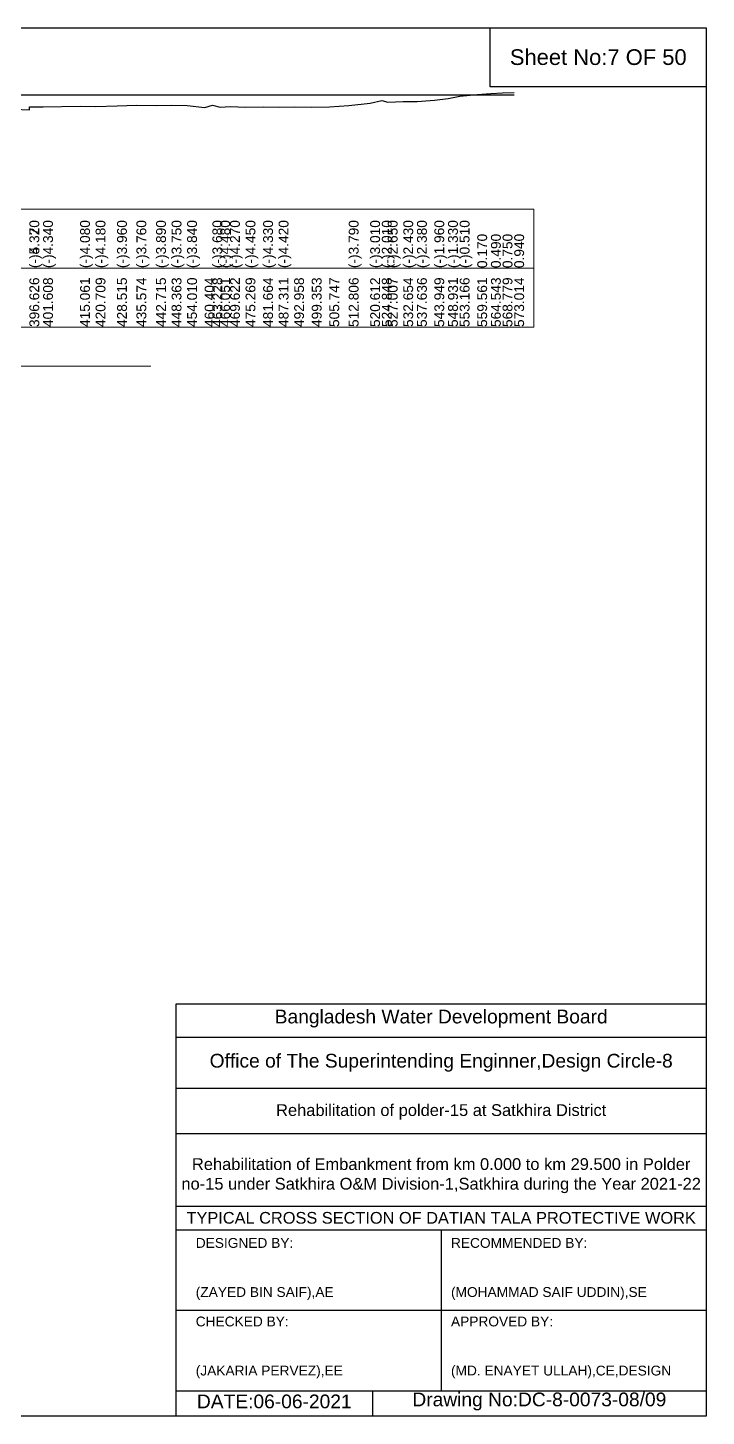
# Model space of a CAD drawing. Header units: inches. Extents: x 89000 to 845000, y -7071 to 18.
# Drawn here: x 196544 to 200000, y -7071 to 0 of the extents above; entities that cross this region are included whole.
import ezdxf

# ---------------------------------------------------------------- set-up
doc = ezdxf.new("R2010")
doc.units = ezdxf.units.IN
doc.header["$LTSCALE"] = 7
doc.header["$MEASUREMENT"] = 0
for name, color, linetype, lineweight in [('Cross section Data Border', 7, 'Continuous', 9), ('Cross Section Labels', 7, 'Continuous', 9), ('Existing_Bed_Level for Xsection', 7, 'Continuous', 25), ('Long Section Labels', 7, 'Continuous', 9)]:
    doc.layers.add(name, color=color, linetype=linetype, lineweight=lineweight)
doc.styles.get("Standard").update_dxf_attribs({"font": 'arial.ttf'})

msp = doc.modelspace()

# ---------------------------------------------------------------- linework, layer by layer
for points in [[(190000, 0), (200000, 0), (200000, -7071), (190000, -7071)], [(198900, 0), (200000, 0), (200000, -300), (198900, -300)]]:
    msp.add_lwpolyline(points, close=True)
for points in [[(197300, -7071), (197300, -4971), (200000, -4971)], [(197300, -5141), (200000, -5141)], [(197300, -5401), (200000, -5401)], [(197300, -5631), (200000, -5631)], [(197300, -6001), (200000, -6001)], [(197300, -6121), (200000, -6121)], [(198650, -6121), (198650, -6941)], [(197300, -6531), (200000, -6531)], [(197300, -6941), (200000, -6941)], [(198300, -6941), (198300, -7071)]]:
    msp.add_lwpolyline(points)
at = {"layer": 'Cross section Data Border'}
msp.add_lwpolyline([(190100, -924), (199122.19546, -924), (199122.19546, -1524), (190100, -1524)], close=True, dxfattribs=at)
msp.add_lwpolyline([(190100, -1224), (199122.19546, -1224)], dxfattribs=at)
at = {"layer": 'Cross Section Labels'}
msp.add_lwpolyline([(192851.09773, -1724), (195011.09773, -1724), (197171.09773, -1724)], dxfattribs=at)
at = {"layer": 'Existing_Bed_Level for Xsection'}
for points in [[(191000, -342), (199022.19546, -342)], [(196473.69564, -415.36), (196552.76075, -417.18), (196552.76075, -402.48), (196622.51225, -402.76), (196810.86018, -399.12), (196889.92496, -400.52), (196999.20828, -397.44), (197098.04067, -394.64), (197198.01678, -396.46), (197277.07607, -394.5), (197356.13877, -395.76), (197445.65838, -406.82), (197485.18928, -393.52), (197524.72099, -404.72), (197574.71064, -401.78), (197653.77156, -404.3), (197743.29296, -402.62), (197822.35385, -403.88), (197901.41783, -403.18), (197990.93613, -404.3), (198080.45761, -402.76), (198179.28409, -395.06), (198288.56996, -384.14), (198347.86636, -370.14), (198378.09298, -379.1), (198457.15227, -376.02), (198526.91092, -375.32), (198615.27938, -369.44), (198685.0309, -360.62), (198744.32876, -349.14), (198833.84759, -339.62), (198903.60449, -335.14), (198962.89922, -331.5), (199022.19546, -328.84)]]:
    msp.add_lwpolyline(points, dxfattribs=at)

# ---------------------------------------------------------------- texts
at = {"attachment_point": 5}
for s, insert, char_height in [('Sheet No:7 OF 50', (199450, -150), 80), ('Bangladesh Water Development Board', (198650, -5046), 70), ('Office of The Superintending Enginner,Design Circle-8', (198650, -5271), 70)]:
    msp.add_mtext(s, dxfattribs=dict(at, insert=insert, char_height=char_height))
for s, insert, char_height, width, attachment_point in [('Rehabilitation of polder-15 at Satkhira District', (198650, -5521), 60, 2800, 5), ('Rehabilitation of Embankment from km 0.000 to km 29.500 in Polder no-15 under Satkhira O&M Division-1,Satkhira during the Year 2021-22', (198650, -5846), 60, 2700, 5), ('TYPICAL CROSS SECTION OF DATIAN TALA PROTECTIVE WORK', (198650, -6061), 59.5765532, 2800, 5), ('DESIGNED BY:^J^J^J(ZAYED BIN SAIF),AE', (197400, -6321), 50, 1400, 4), ('RECOMMENDED BY:^J^J^J(MOHAMMAD SAIF UDDIN),SE', (198700, -6321), 50, 1400, 4), ('CHECKED BY:^J^J^J(JAKARIA PERVEZ),EE', (197400, -6721), 50, 1400, 4), ('APPROVED BY:^J^J^J(MD. ENAYET ULLAH),CE,DESIGN', (198700, -6721), 50, 1400, 4), ('DATE:06-06-2021', (197800, -6996), 70, 1400, 5), ('Drawing No:DC-8-0073-08/09', (199150, -6996), 70, 2200, 5)]:
    msp.add_mtext(s, dxfattribs=dict(insert=insert, char_height=char_height, width=width, attachment_point=attachment_point))
at = {"layer": 'Long Section Labels', "char_height": 50, "attachment_point": 1, "rotation": 90}
for s, insert in [('(-)5.370', (196552.76075, -1224)), ('(-)4.320', (196552.76075, -1224)), ('(-)4.340', (196622.51225, -1224)), ('(-)4.340', (196622.51225, -1224)), ('(-)4.080', (196810.86018, -1224)), ('(-)4.180', (196889.92496, -1224)), ('(-)3.960', (196999.20828, -1224)), ('(-)3.760', (197098.04067, -1224)), ('(-)3.890', (197198.01678, -1224)), ('(-)3.750', (197277.07607, -1224)), ('(-)3.840', (197356.13877, -1224)), ('(-)3.680', (197485.18928, -1224)), ('(-)4.480', (197524.72099, -1224)), ('(-)4.270', (197574.71064, -1224)), ('(-)4.450', (197653.77156, -1224)), ('(-)4.450', (197653.77156, -1224)), ('(-)4.330', (197743.29296, -1224)), ('(-)4.420', (197822.35385, -1224)), ('(-)3.790', (198179.28409, -1224)), ('(-)3.010', (198288.56996, -1224)), ('(-)2.010', (198347.86636, -1224)), ('(-)2.650', (198378.09298, -1224)), ('(-)2.430', (198457.15227, -1224)), ('(-)2.380', (198526.91092, -1224)), ('(-)1.960', (198615.27938, -1224)), ('(-)1.330', (198685.0309, -1224)), ('(-)0.510', (198744.32876, -1224)), ('0.170', (198833.84759, -1224)), ('0.490', (198903.60449, -1224)), ('0.750', (198962.89922, -1224)), ('0.940', (199022.19546, -1224)), ('396.626', (196552.76075, -1524)), ('396.626', (196552.76075, -1524)), ('401.608', (196622.51225, -1524)), ('415.061', (196810.86018, -1524)), ('420.709', (196889.92496, -1524)), ('428.515', (196999.20828, -1524)), ('435.574', (197098.04067, -1524)), ('442.715', (197198.01678, -1524)), ('448.363', (197277.07607, -1524)), ('454.010', (197356.13877, -1524)), ('460.404', (197445.65838, -1524)), ('463.228', (197485.18928, -1524)), ('466.051', (197524.72099, -1524)), ('469.622', (197574.71064, -1524)), ('475.269', (197653.77156, -1524)), ('481.664', (197743.29296, -1524)), ('487.311', (197822.35385, -1524)), ('492.958', (197901.41783, -1524)), ('499.353', (197990.93613, -1524)), ('505.747', (198080.45761, -1524)), ('512.806', (198179.28409, -1524)), ('520.612', (198288.56996, -1524)), ('524.848', (198347.86636, -1524)), ('527.007', (198378.09298, -1524)), ('532.654', (198457.15227, -1524)), ('537.636', (198526.91092, -1524)), ('543.949', (198615.27938, -1524)), ('548.931', (198685.0309, -1524)), ('553.166', (198744.32876, -1524)), ('559.561', (198833.84759, -1524)), ('564.543', (198903.60449, -1524)), ('568.779', (198962.89922, -1524)), ('573.014', (199022.19546, -1524))]:
    msp.add_mtext(s, dxfattribs=dict(at, insert=insert))

doc.saveas('drawing.dxf')
